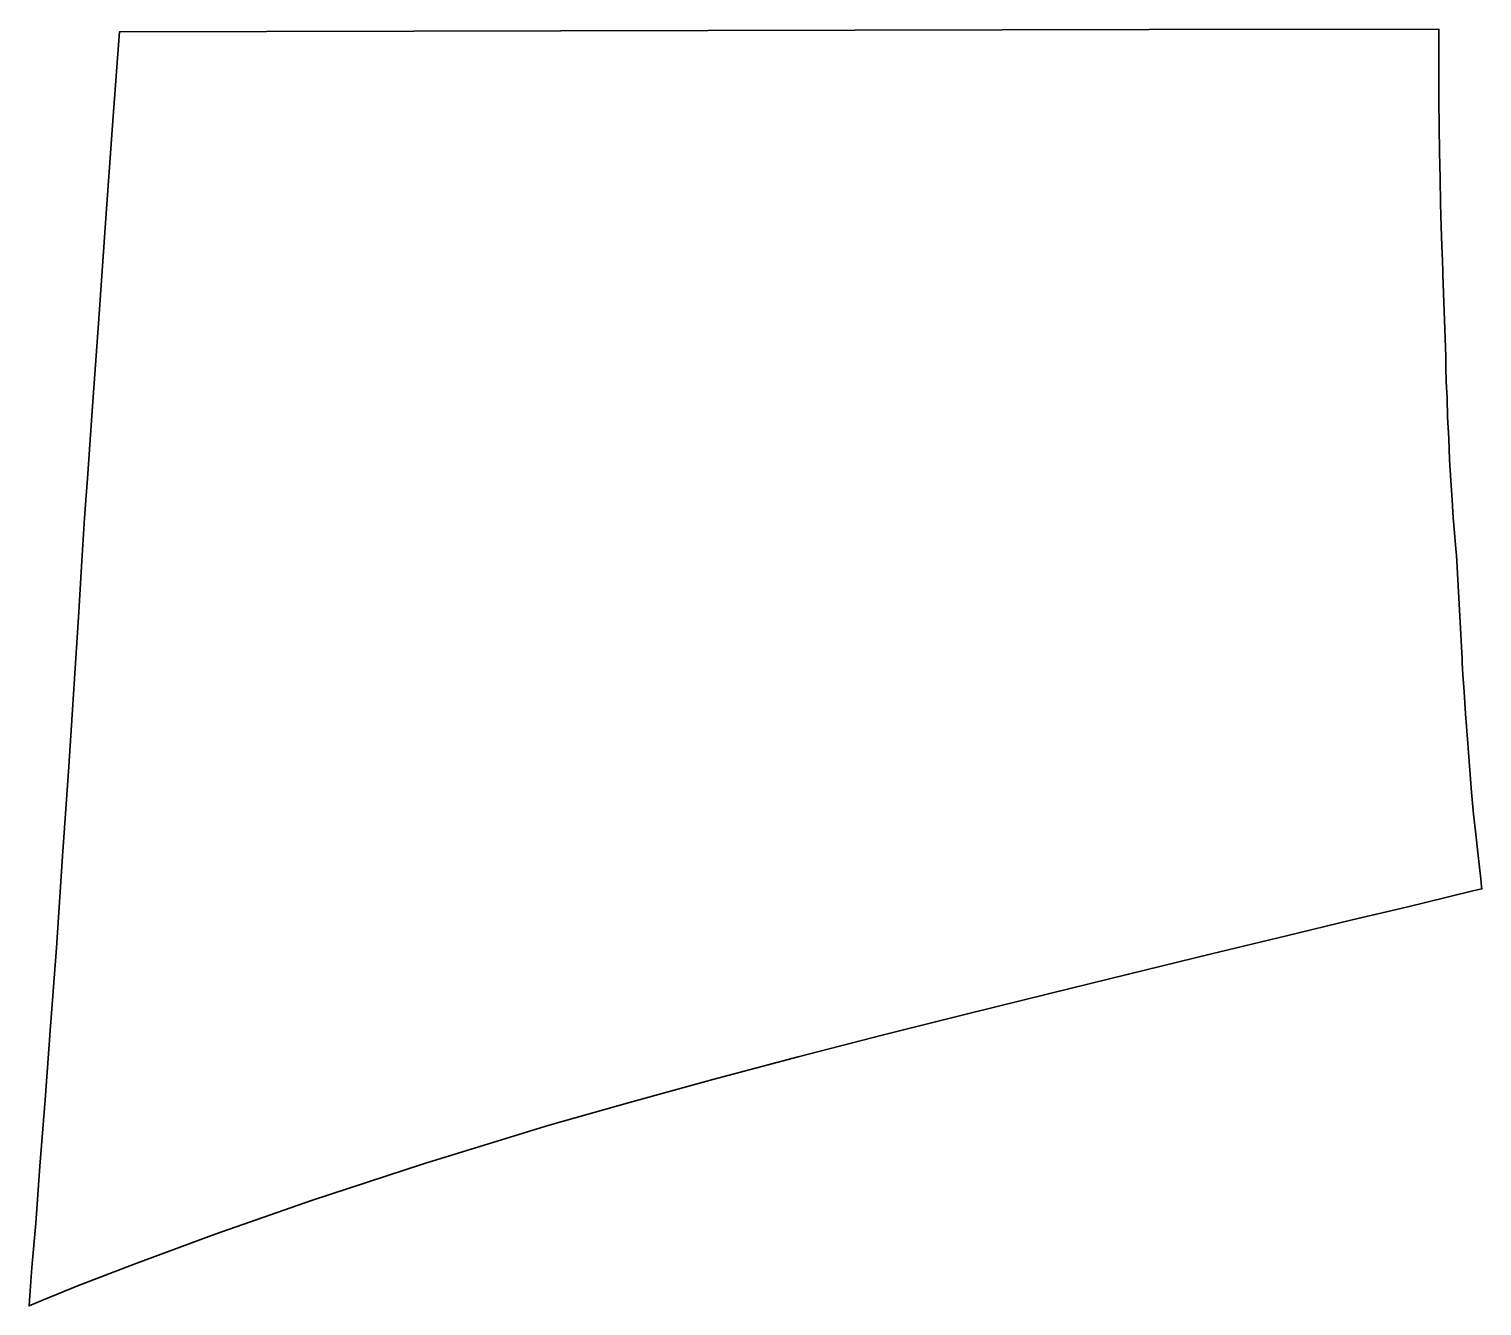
# Model space of a CAD drawing. Extents: x 0 to 3503, y -3080 to 0.
import ezdxf

# ---------------------------------------------------------------- set-up
doc = ezdxf.new("R2010")
doc.units = 0
doc.linetypes.add('Solid', pattern=[0])

msp = doc.modelspace()

# ---------------------------------------------------------------- linework, layer by layer
at = {"color": 0, "linetype": 'Solid', "lineweight": 35}
msp.add_lwpolyline([(3481, -2079), (3419, -2094), (3321, -2118), (3190, -2149), (3032, -2187), (2851, -2231), (2651, -2280), (2461, -2326), (2263, -2375), (2060, -2426), (1854, -2479), (1649, -2534), (1448, -2589), (1254, -2644), (951, -2737), (681, -2826), (449, -2907), (260, -2977), (119, -3031), (31, -3067), (0, -3080), (2, -3055), (7, -2987), (16, -2880), (26, -2743), (39, -2583), (52, -2405), (66, -2216), (81, -1995), (96, -1779), (109, -1579), (120, -1406), (128, -1269), (134, -1180), (136, -1147), (141, -1084), (152, -921), (168, -699), (185, -456), (201, -233), (213, -70), (218, -7), (2701, -1), (3399, 0), (3399, -9), (3399, -33), (3399, -70), (3399, -118), (3399, -173), (3400, -234), (3401, -297), (3402, -360), (3403, -421), (3405, -476), (3406, -523), (3408, -560), (3409, -584), (3409, -593), (3416, -790), (3416, -798), (3416, -818), (3417, -850), (3419, -890), (3420, -936), (3423, -987), (3425, -1039), (3428, -1089), (3431, -1136), (3434, -1179), (3437, -1215), (3439, -1244), (3441, -1262), (3442, -1269), (3455, -1519), (3455, -1529), (3457, -1557), (3460, -1599), (3463, -1652), (3468, -1713), (3473, -1777), (3478, -1841), (3483, -1894), (3488, -1942), (3493, -1986), (3497, -2022), (3500, -2050), (3502, -2068), (3503, -2074), (3481, -2079)], close=True, dxfattribs=at)

doc.saveas('drawing.dxf')
